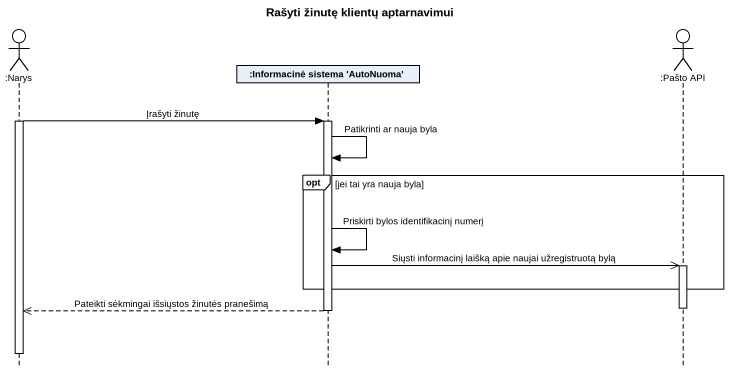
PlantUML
@startuml
title Rašyti žinutę klientų aptarnavimui
hide footbox
actor ":Narys" as Narys
participant ":Informacinė sistema 'AutoNuoma'" as Informacinė_sistema
actor ":Pašto API" as Pašto_API

activate Narys
Narys -> Informacinė_sistema : Įrašyti žinutę
activate Informacinė_sistema
Informacinė_sistema -> Informacinė_sistema : Patikrinti ar nauja byla
opt jei tai yra nauja byla
  Informacinė_sistema -> Informacinė_sistema : Priskirti bylos identifikacinį numerį
  Informacinė_sistema ->> Pašto_API : Siųsti informacinį laišką apie naujai užregistruotą bylą
  activate Pašto_API
end
deactivate Pašto_API
Informacinė_sistema -->> Narys : Pateikti sėkmingai išsiųstos žinutės pranešimą
deactivate Informacinė_sistema
deactivate Narys
@enduml
